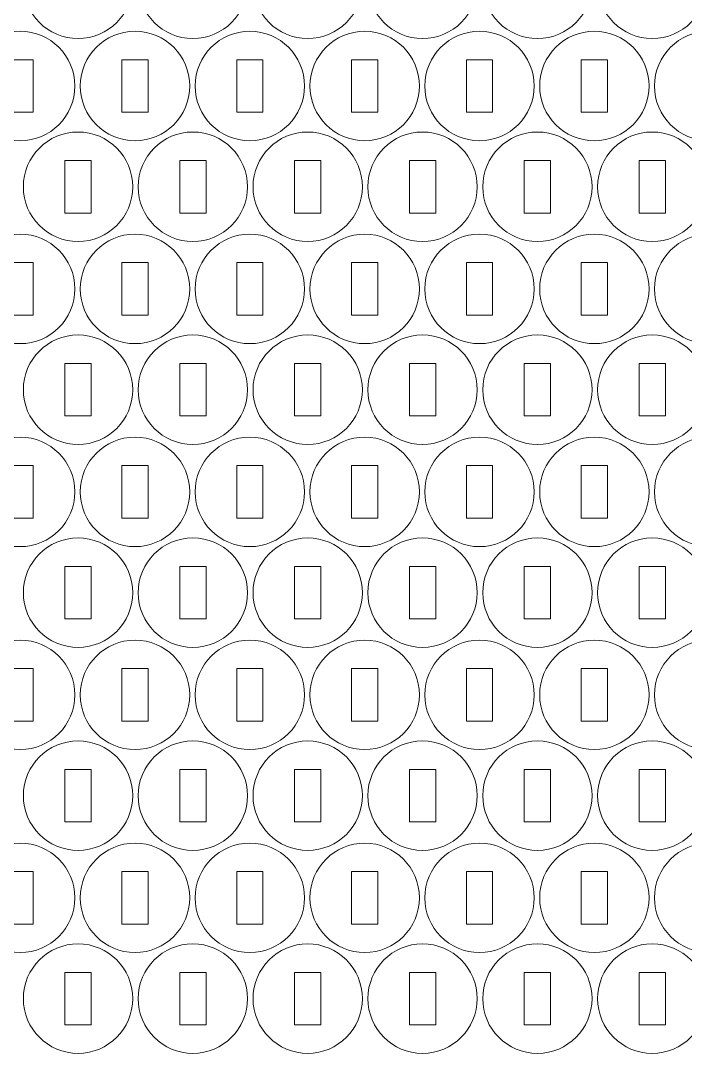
# Model space of a CAD drawing. Header units: millimetres. Extents: x -587 to 587, y -183 to 183.
# Drawn here: x 232.6 to 308.5, y -50.1 to 67.8 of the extents above; entities that cross this region are included whole.
import ezdxf

# ---------------------------------------------------------------- set-up
doc = ezdxf.new("R2010")
doc.units = ezdxf.units.MM
doc.header["$MEASUREMENT"] = 0
doc.layers.add('Camada 1', color=7, linetype='Continuous')

msp = doc.modelspace()

# ---------------------------------------------------------------- linework, layer by layer
at = {"layer": 'Camada 1', "lineweight": 20}
for points in [[(239.1467, 78.2852), (242.5985, 78.2852), (245.3967, 75.487), (245.3967, 72.0352), (245.3967, 72.0352), (245.3967, 68.5834), (242.5985, 65.7852), (239.1467, 65.7852), (239.1467, 65.7852), (235.6949, 65.7852), (232.8967, 68.5834), (232.8967, 72.0352), (232.8967, 72.0352), (232.8967, 75.487), (235.6949, 78.2852), (239.1467, 78.2852)], [(252.27, 78.2852), (255.7218, 78.2852), (258.52, 75.487), (258.52, 72.0352), (258.52, 72.0352), (258.52, 68.5834), (255.7218, 65.7852), (252.27, 65.7852), (252.27, 65.7852), (248.8182, 65.7852), (246.02, 68.5834), (246.02, 72.0352), (246.02, 72.0352), (246.02, 75.487), (248.8182, 78.2852), (252.27, 78.2852)], [(265.3933, 78.2852), (268.8451, 78.2852), (271.6433, 75.487), (271.6433, 72.0352), (271.6433, 72.0352), (271.6433, 68.5834), (268.8451, 65.7852), (265.3933, 65.7852), (265.3933, 65.7852), (261.9415, 65.7852), (259.1433, 68.5834), (259.1433, 72.0352), (259.1433, 72.0352), (259.1433, 75.487), (261.9415, 78.2852), (265.3933, 78.2852)], [(278.5166, 78.2852), (281.9684, 78.2852), (284.7666, 75.487), (284.7666, 72.0352), (284.7666, 72.0352), (284.7666, 68.5834), (281.9684, 65.7852), (278.5166, 65.7852), (278.5166, 65.7852), (275.0648, 65.7852), (272.2666, 68.5834), (272.2666, 72.0352), (272.2666, 72.0352), (272.2666, 75.487), (275.0648, 78.2852), (278.5166, 78.2852)], [(291.6399, 78.2852), (295.0917, 78.2852), (297.8899, 75.487), (297.8899, 72.0352), (297.8899, 72.0352), (297.8899, 68.5834), (295.0917, 65.7852), (291.6399, 65.7852), (291.6399, 65.7852), (288.1881, 65.7852), (285.3899, 68.5834), (285.3899, 72.0352), (285.3899, 72.0352), (285.3899, 75.487), (288.1881, 78.2852), (291.6399, 78.2852)], [(304.7632, 78.2852), (308.215, 78.2852), (311.0132, 75.487), (311.0132, 72.0352), (311.0132, 72.0352), (311.0132, 68.5834), (308.215, 65.7852), (304.7632, 65.7852), (304.7632, 65.7852), (301.3114, 65.7852), (298.5132, 68.5834), (298.5132, 72.0352), (298.5132, 72.0352), (298.5132, 75.487), (301.3114, 78.2852), (304.7632, 78.2852)], [(232.5321, 66.6171), (235.9839, 66.6171), (238.7821, 63.8189), (238.7821, 60.3671), (238.7821, 60.3671), (238.7821, 56.9153), (235.9839, 54.1171), (232.5321, 54.1171), (232.5321, 54.1171), (229.0803, 54.1171), (226.2821, 56.9153), (226.2821, 60.3671), (226.2821, 60.3671), (226.2821, 63.8189), (229.0803, 66.6171), (232.5321, 66.6171)], [(245.6554, 66.6171), (249.1072, 66.6171), (251.9054, 63.8189), (251.9054, 60.3671), (251.9054, 60.3671), (251.9054, 56.9153), (249.1072, 54.1171), (245.6554, 54.1171), (245.6554, 54.1171), (242.2036, 54.1171), (239.4054, 56.9153), (239.4054, 60.3671), (239.4054, 60.3671), (239.4054, 63.8189), (242.2036, 66.6171), (245.6554, 66.6171)], [(258.7787, 66.6171), (262.2305, 66.6171), (265.0287, 63.8189), (265.0287, 60.3671), (265.0287, 60.3671), (265.0287, 56.9153), (262.2305, 54.1171), (258.7787, 54.1171), (258.7787, 54.1171), (255.3269, 54.1171), (252.5287, 56.9153), (252.5287, 60.3671), (252.5287, 60.3671), (252.5287, 63.8189), (255.3269, 66.6171), (258.7787, 66.6171)], [(271.902, 66.6171), (275.3538, 66.6171), (278.152, 63.8189), (278.152, 60.3671), (278.152, 60.3671), (278.152, 56.9153), (275.3538, 54.1171), (271.902, 54.1171), (271.902, 54.1171), (268.4502, 54.1171), (265.652, 56.9153), (265.652, 60.3671), (265.652, 60.3671), (265.652, 63.8189), (268.4502, 66.6171), (271.902, 66.6171)], [(285.0253, 66.6171), (288.4771, 66.6171), (291.2753, 63.8189), (291.2753, 60.3671), (291.2753, 60.3671), (291.2753, 56.9153), (288.4771, 54.1171), (285.0253, 54.1171), (285.0253, 54.1171), (281.5735, 54.1171), (278.7753, 56.9153), (278.7753, 60.3671), (278.7753, 60.3671), (278.7753, 63.8189), (281.5735, 66.6171), (285.0253, 66.6171)], [(298.1486, 66.6171), (301.6004, 66.6171), (304.3986, 63.8189), (304.3986, 60.3671), (304.3986, 60.3671), (304.3986, 56.9153), (301.6004, 54.1171), (298.1486, 54.1171), (298.1486, 54.1171), (294.6968, 54.1171), (291.8986, 56.9153), (291.8986, 60.3671), (291.8986, 60.3671), (291.8986, 63.8189), (294.6968, 66.6171), (298.1486, 66.6171)], [(311.2719, 66.6171), (314.7237, 66.6171), (317.5219, 63.8189), (317.5219, 60.3671), (317.5219, 60.3671), (317.5219, 56.9153), (314.7237, 54.1171), (311.2719, 54.1171), (311.2719, 54.1171), (307.8201, 54.1171), (305.0219, 56.9153), (305.0219, 60.3671), (305.0219, 60.3671), (305.0219, 63.8189), (307.8201, 66.6171), (311.2719, 66.6171)], [(231.0321, 63.3671), (231.0321, 63.3671), (234.0321, 63.3671), (234.0321, 63.3671), (234.0321, 63.3671), (234.0321, 63.3671), (234.0321, 57.3671), (234.0321, 57.3671), (234.0321, 57.3671), (234.0321, 57.3671), (231.0321, 57.3671), (231.0321, 57.3671), (231.0321, 57.3671), (231.0321, 57.3671), (231.0321, 63.3671), (231.0321, 63.3671)], [(244.1554, 63.3671), (244.1554, 63.3671), (247.1554, 63.3671), (247.1554, 63.3671), (247.1554, 63.3671), (247.1554, 63.3671), (247.1554, 57.3671), (247.1554, 57.3671), (247.1554, 57.3671), (247.1554, 57.3671), (244.1554, 57.3671), (244.1554, 57.3671), (244.1554, 57.3671), (244.1554, 57.3671), (244.1554, 63.3671), (244.1554, 63.3671)], [(257.2787, 63.3671), (257.2787, 63.3671), (260.2787, 63.3671), (260.2787, 63.3671), (260.2787, 63.3671), (260.2787, 63.3671), (260.2787, 57.3671), (260.2787, 57.3671), (260.2787, 57.3671), (260.2787, 57.3671), (257.2787, 57.3671), (257.2787, 57.3671), (257.2787, 57.3671), (257.2787, 57.3671), (257.2787, 63.3671), (257.2787, 63.3671)], [(270.402, 63.3671), (270.402, 63.3671), (273.402, 63.3671), (273.402, 63.3671), (273.402, 63.3671), (273.402, 63.3671), (273.402, 57.3671), (273.402, 57.3671), (273.402, 57.3671), (273.402, 57.3671), (270.402, 57.3671), (270.402, 57.3671), (270.402, 57.3671), (270.402, 57.3671), (270.402, 63.3671), (270.402, 63.3671)], [(283.5253, 63.3671), (283.5253, 63.3671), (286.5253, 63.3671), (286.5253, 63.3671), (286.5253, 63.3671), (286.5253, 63.3671), (286.5253, 57.3671), (286.5253, 57.3671), (286.5253, 57.3671), (286.5253, 57.3671), (283.5253, 57.3671), (283.5253, 57.3671), (283.5253, 57.3671), (283.5253, 57.3671), (283.5253, 63.3671), (283.5253, 63.3671)], [(296.6486, 63.3671), (296.6486, 63.3671), (299.6486, 63.3671), (299.6486, 63.3671), (299.6486, 63.3671), (299.6486, 63.3671), (299.6486, 57.3671), (299.6486, 57.3671), (299.6486, 57.3671), (299.6486, 57.3671), (296.6486, 57.3671), (296.6486, 57.3671), (296.6486, 57.3671), (296.6486, 57.3671), (296.6486, 63.3671), (296.6486, 63.3671)], [(239.1467, 55.1076), (242.5985, 55.1076), (245.3967, 52.3094), (245.3967, 48.8576), (245.3967, 48.8576), (245.3967, 45.4058), (242.5985, 42.6076), (239.1467, 42.6076), (239.1467, 42.6076), (235.6949, 42.6076), (232.8967, 45.4058), (232.8967, 48.8576), (232.8967, 48.8576), (232.8967, 52.3094), (235.6949, 55.1076), (239.1467, 55.1076)], [(252.27, 55.1076), (255.7218, 55.1076), (258.52, 52.3094), (258.52, 48.8576), (258.52, 48.8576), (258.52, 45.4058), (255.7218, 42.6076), (252.27, 42.6076), (252.27, 42.6076), (248.8182, 42.6076), (246.02, 45.4058), (246.02, 48.8576), (246.02, 48.8576), (246.02, 52.3094), (248.8182, 55.1076), (252.27, 55.1076)], [(265.3933, 55.1076), (268.8451, 55.1076), (271.6433, 52.3094), (271.6433, 48.8576), (271.6433, 48.8576), (271.6433, 45.4058), (268.8451, 42.6076), (265.3933, 42.6076), (265.3933, 42.6076), (261.9415, 42.6076), (259.1433, 45.4058), (259.1433, 48.8576), (259.1433, 48.8576), (259.1433, 52.3094), (261.9415, 55.1076), (265.3933, 55.1076)], [(278.5166, 55.1076), (281.9684, 55.1076), (284.7666, 52.3094), (284.7666, 48.8576), (284.7666, 48.8576), (284.7666, 45.4058), (281.9684, 42.6076), (278.5166, 42.6076), (278.5166, 42.6076), (275.0648, 42.6076), (272.2666, 45.4058), (272.2666, 48.8576), (272.2666, 48.8576), (272.2666, 52.3094), (275.0648, 55.1076), (278.5166, 55.1076)], [(291.6399, 55.1076), (295.0917, 55.1076), (297.8899, 52.3094), (297.8899, 48.8576), (297.8899, 48.8576), (297.8899, 45.4058), (295.0917, 42.6076), (291.6399, 42.6076), (291.6399, 42.6076), (288.1881, 42.6076), (285.3899, 45.4058), (285.3899, 48.8576), (285.3899, 48.8576), (285.3899, 52.3094), (288.1881, 55.1076), (291.6399, 55.1076)], [(304.7632, 55.1076), (308.215, 55.1076), (311.0132, 52.3094), (311.0132, 48.8576), (311.0132, 48.8576), (311.0132, 45.4058), (308.215, 42.6076), (304.7632, 42.6076), (304.7632, 42.6076), (301.3114, 42.6076), (298.5132, 45.4058), (298.5132, 48.8576), (298.5132, 48.8576), (298.5132, 52.3094), (301.3114, 55.1076), (304.7632, 55.1076)], [(237.6467, 51.8576), (237.6467, 51.8576), (240.6467, 51.8576), (240.6467, 51.8576), (240.6467, 51.8576), (240.6467, 51.8576), (240.6467, 45.8576), (240.6467, 45.8576), (240.6467, 45.8576), (240.6467, 45.8576), (237.6467, 45.8576), (237.6467, 45.8576), (237.6467, 45.8576), (237.6467, 45.8576), (237.6467, 51.8576), (237.6467, 51.8576)], [(250.77, 51.8576), (250.77, 51.8576), (253.77, 51.8576), (253.77, 51.8576), (253.77, 51.8576), (253.77, 51.8576), (253.77, 45.8576), (253.77, 45.8576), (253.77, 45.8576), (253.77, 45.8576), (250.77, 45.8576), (250.77, 45.8576), (250.77, 45.8576), (250.77, 45.8576), (250.77, 51.8576), (250.77, 51.8576)], [(263.8933, 51.8576), (263.8933, 51.8576), (266.8933, 51.8576), (266.8933, 51.8576), (266.8933, 51.8576), (266.8933, 51.8576), (266.8933, 45.8576), (266.8933, 45.8576), (266.8933, 45.8576), (266.8933, 45.8576), (263.8933, 45.8576), (263.8933, 45.8576), (263.8933, 45.8576), (263.8933, 45.8576), (263.8933, 51.8576), (263.8933, 51.8576)], [(277.0166, 51.8576), (277.0166, 51.8576), (280.0166, 51.8576), (280.0166, 51.8576), (280.0166, 51.8576), (280.0166, 51.8576), (280.0166, 45.8576), (280.0166, 45.8576), (280.0166, 45.8576), (280.0166, 45.8576), (277.0166, 45.8576), (277.0166, 45.8576), (277.0166, 45.8576), (277.0166, 45.8576), (277.0166, 51.8576), (277.0166, 51.8576)], [(290.1399, 51.8576), (290.1399, 51.8576), (293.1399, 51.8576), (293.1399, 51.8576), (293.1399, 51.8576), (293.1399, 51.8576), (293.1399, 45.8576), (293.1399, 45.8576), (293.1399, 45.8576), (293.1399, 45.8576), (290.1399, 45.8576), (290.1399, 45.8576), (290.1399, 45.8576), (290.1399, 45.8576), (290.1399, 51.8576), (290.1399, 51.8576)], [(303.2632, 51.8576), (303.2632, 51.8576), (306.2632, 51.8576), (306.2632, 51.8576), (306.2632, 51.8576), (306.2632, 51.8576), (306.2632, 45.8576), (306.2632, 45.8576), (306.2632, 45.8576), (306.2632, 45.8576), (303.2632, 45.8576), (303.2632, 45.8576), (303.2632, 45.8576), (303.2632, 45.8576), (303.2632, 51.8576), (303.2632, 51.8576)], [(232.5321, 43.4395), (235.9839, 43.4395), (238.7821, 40.6413), (238.7821, 37.1895), (238.7821, 37.1895), (238.7821, 33.7377), (235.9839, 30.9395), (232.5321, 30.9395), (232.5321, 30.9395), (229.0803, 30.9395), (226.2821, 33.7377), (226.2821, 37.1895), (226.2821, 37.1895), (226.2821, 40.6413), (229.0803, 43.4395), (232.5321, 43.4395)], [(245.6554, 43.4395), (249.1072, 43.4395), (251.9054, 40.6413), (251.9054, 37.1895), (251.9054, 37.1895), (251.9054, 33.7377), (249.1072, 30.9395), (245.6554, 30.9395), (245.6554, 30.9395), (242.2036, 30.9395), (239.4054, 33.7377), (239.4054, 37.1895), (239.4054, 37.1895), (239.4054, 40.6413), (242.2036, 43.4395), (245.6554, 43.4395)], [(258.7787, 43.4395), (262.2305, 43.4395), (265.0287, 40.6413), (265.0287, 37.1895), (265.0287, 37.1895), (265.0287, 33.7377), (262.2305, 30.9395), (258.7787, 30.9395), (258.7787, 30.9395), (255.3269, 30.9395), (252.5287, 33.7377), (252.5287, 37.1895), (252.5287, 37.1895), (252.5287, 40.6413), (255.3269, 43.4395), (258.7787, 43.4395)], [(271.902, 43.4395), (275.3538, 43.4395), (278.152, 40.6413), (278.152, 37.1895), (278.152, 37.1895), (278.152, 33.7377), (275.3538, 30.9395), (271.902, 30.9395), (271.902, 30.9395), (268.4502, 30.9395), (265.652, 33.7377), (265.652, 37.1895), (265.652, 37.1895), (265.652, 40.6413), (268.4502, 43.4395), (271.902, 43.4395)], [(285.0253, 43.4395), (288.4771, 43.4395), (291.2753, 40.6413), (291.2753, 37.1895), (291.2753, 37.1895), (291.2753, 33.7377), (288.4771, 30.9395), (285.0253, 30.9395), (285.0253, 30.9395), (281.5735, 30.9395), (278.7753, 33.7377), (278.7753, 37.1895), (278.7753, 37.1895), (278.7753, 40.6413), (281.5735, 43.4395), (285.0253, 43.4395)], [(298.1486, 43.4395), (301.6004, 43.4395), (304.3986, 40.6413), (304.3986, 37.1895), (304.3986, 37.1895), (304.3986, 33.7377), (301.6004, 30.9395), (298.1486, 30.9395), (298.1486, 30.9395), (294.6968, 30.9395), (291.8986, 33.7377), (291.8986, 37.1895), (291.8986, 37.1895), (291.8986, 40.6413), (294.6968, 43.4395), (298.1486, 43.4395)], [(311.2719, 43.4395), (314.7237, 43.4395), (317.5219, 40.6413), (317.5219, 37.1895), (317.5219, 37.1895), (317.5219, 33.7377), (314.7237, 30.9395), (311.2719, 30.9395), (311.2719, 30.9395), (307.8201, 30.9395), (305.0219, 33.7377), (305.0219, 37.1895), (305.0219, 37.1895), (305.0219, 40.6413), (307.8201, 43.4395), (311.2719, 43.4395)], [(231.0321, 40.1895), (231.0321, 40.1895), (234.0321, 40.1895), (234.0321, 40.1895), (234.0321, 40.1895), (234.0321, 40.1895), (234.0321, 34.1895), (234.0321, 34.1895), (234.0321, 34.1895), (234.0321, 34.1895), (231.0321, 34.1895), (231.0321, 34.1895), (231.0321, 34.1895), (231.0321, 34.1895), (231.0321, 40.1895), (231.0321, 40.1895)], [(244.1554, 40.1895), (244.1554, 40.1895), (247.1554, 40.1895), (247.1554, 40.1895), (247.1554, 40.1895), (247.1554, 40.1895), (247.1554, 34.1895), (247.1554, 34.1895), (247.1554, 34.1895), (247.1554, 34.1895), (244.1554, 34.1895), (244.1554, 34.1895), (244.1554, 34.1895), (244.1554, 34.1895), (244.1554, 40.1895), (244.1554, 40.1895)], [(257.2787, 40.1895), (257.2787, 40.1895), (260.2787, 40.1895), (260.2787, 40.1895), (260.2787, 40.1895), (260.2787, 40.1895), (260.2787, 34.1895), (260.2787, 34.1895), (260.2787, 34.1895), (260.2787, 34.1895), (257.2787, 34.1895), (257.2787, 34.1895), (257.2787, 34.1895), (257.2787, 34.1895), (257.2787, 40.1895), (257.2787, 40.1895)], [(270.402, 40.1895), (270.402, 40.1895), (273.402, 40.1895), (273.402, 40.1895), (273.402, 40.1895), (273.402, 40.1895), (273.402, 34.1895), (273.402, 34.1895), (273.402, 34.1895), (273.402, 34.1895), (270.402, 34.1895), (270.402, 34.1895), (270.402, 34.1895), (270.402, 34.1895), (270.402, 40.1895), (270.402, 40.1895)], [(283.5253, 40.1895), (283.5253, 40.1895), (286.5253, 40.1895), (286.5253, 40.1895), (286.5253, 40.1895), (286.5253, 40.1895), (286.5253, 34.1895), (286.5253, 34.1895), (286.5253, 34.1895), (286.5253, 34.1895), (283.5253, 34.1895), (283.5253, 34.1895), (283.5253, 34.1895), (283.5253, 34.1895), (283.5253, 40.1895), (283.5253, 40.1895)], [(296.6486, 40.1895), (296.6486, 40.1895), (299.6486, 40.1895), (299.6486, 40.1895), (299.6486, 40.1895), (299.6486, 40.1895), (299.6486, 34.1895), (299.6486, 34.1895), (299.6486, 34.1895), (299.6486, 34.1895), (296.6486, 34.1895), (296.6486, 34.1895), (296.6486, 34.1895), (296.6486, 34.1895), (296.6486, 40.1895), (296.6486, 40.1895)], [(239.1467, 31.93), (242.5985, 31.93), (245.3967, 29.1318), (245.3967, 25.68), (245.3967, 25.68), (245.3967, 22.2282), (242.5985, 19.43), (239.1467, 19.43), (239.1467, 19.43), (235.6949, 19.43), (232.8967, 22.2282), (232.8967, 25.68), (232.8967, 25.68), (232.8967, 29.1318), (235.6949, 31.93), (239.1467, 31.93)], [(252.27, 31.93), (255.7218, 31.93), (258.52, 29.1318), (258.52, 25.68), (258.52, 25.68), (258.52, 22.2282), (255.7218, 19.43), (252.27, 19.43), (252.27, 19.43), (248.8182, 19.43), (246.02, 22.2282), (246.02, 25.68), (246.02, 25.68), (246.02, 29.1318), (248.8182, 31.93), (252.27, 31.93)], [(265.3933, 31.93), (268.8451, 31.93), (271.6433, 29.1318), (271.6433, 25.68), (271.6433, 25.68), (271.6433, 22.2282), (268.8451, 19.43), (265.3933, 19.43), (265.3933, 19.43), (261.9415, 19.43), (259.1433, 22.2282), (259.1433, 25.68), (259.1433, 25.68), (259.1433, 29.1318), (261.9415, 31.93), (265.3933, 31.93)], [(278.5166, 31.93), (281.9684, 31.93), (284.7666, 29.1318), (284.7666, 25.68), (284.7666, 25.68), (284.7666, 22.2282), (281.9684, 19.43), (278.5166, 19.43), (278.5166, 19.43), (275.0648, 19.43), (272.2666, 22.2282), (272.2666, 25.68), (272.2666, 25.68), (272.2666, 29.1318), (275.0648, 31.93), (278.5166, 31.93)], [(291.6399, 31.93), (295.0917, 31.93), (297.8899, 29.1318), (297.8899, 25.68), (297.8899, 25.68), (297.8899, 22.2282), (295.0917, 19.43), (291.6399, 19.43), (291.6399, 19.43), (288.1881, 19.43), (285.3899, 22.2282), (285.3899, 25.68), (285.3899, 25.68), (285.3899, 29.1318), (288.1881, 31.93), (291.6399, 31.93)], [(304.7632, 31.93), (308.215, 31.93), (311.0132, 29.1318), (311.0132, 25.68), (311.0132, 25.68), (311.0132, 22.2282), (308.215, 19.43), (304.7632, 19.43), (304.7632, 19.43), (301.3114, 19.43), (298.5132, 22.2282), (298.5132, 25.68), (298.5132, 25.68), (298.5132, 29.1318), (301.3114, 31.93), (304.7632, 31.93)], [(237.6467, 28.68), (237.6467, 28.68), (240.6467, 28.68), (240.6467, 28.68), (240.6467, 28.68), (240.6467, 28.68), (240.6467, 22.68), (240.6467, 22.68), (240.6467, 22.68), (240.6467, 22.68), (237.6467, 22.68), (237.6467, 22.68), (237.6467, 22.68), (237.6467, 22.68), (237.6467, 28.68), (237.6467, 28.68)], [(250.77, 28.68), (250.77, 28.68), (253.77, 28.68), (253.77, 28.68), (253.77, 28.68), (253.77, 28.68), (253.77, 22.68), (253.77, 22.68), (253.77, 22.68), (253.77, 22.68), (250.77, 22.68), (250.77, 22.68), (250.77, 22.68), (250.77, 22.68), (250.77, 28.68), (250.77, 28.68)], [(263.8933, 28.68), (263.8933, 28.68), (266.8933, 28.68), (266.8933, 28.68), (266.8933, 28.68), (266.8933, 28.68), (266.8933, 22.68), (266.8933, 22.68), (266.8933, 22.68), (266.8933, 22.68), (263.8933, 22.68), (263.8933, 22.68), (263.8933, 22.68), (263.8933, 22.68), (263.8933, 28.68), (263.8933, 28.68)], [(277.0166, 28.68), (277.0166, 28.68), (280.0166, 28.68), (280.0166, 28.68), (280.0166, 28.68), (280.0166, 28.68), (280.0166, 22.68), (280.0166, 22.68), (280.0166, 22.68), (280.0166, 22.68), (277.0166, 22.68), (277.0166, 22.68), (277.0166, 22.68), (277.0166, 22.68), (277.0166, 28.68), (277.0166, 28.68)], [(290.1399, 28.68), (290.1399, 28.68), (293.1399, 28.68), (293.1399, 28.68), (293.1399, 28.68), (293.1399, 28.68), (293.1399, 22.68), (293.1399, 22.68), (293.1399, 22.68), (293.1399, 22.68), (290.1399, 22.68), (290.1399, 22.68), (290.1399, 22.68), (290.1399, 22.68), (290.1399, 28.68), (290.1399, 28.68)], [(303.2632, 28.68), (303.2632, 28.68), (306.2632, 28.68), (306.2632, 28.68), (306.2632, 28.68), (306.2632, 28.68), (306.2632, 22.68), (306.2632, 22.68), (306.2632, 22.68), (306.2632, 22.68), (303.2632, 22.68), (303.2632, 22.68), (303.2632, 22.68), (303.2632, 22.68), (303.2632, 28.68), (303.2632, 28.68)], [(232.5321, 20.2619), (235.9839, 20.2619), (238.7821, 17.4637), (238.7821, 14.0119), (238.7821, 14.0119), (238.7821, 10.5601), (235.9839, 7.7619), (232.5321, 7.7619), (232.5321, 7.7619), (229.0803, 7.7619), (226.2821, 10.5601), (226.2821, 14.0119), (226.2821, 14.0119), (226.2821, 17.4637), (229.0803, 20.2619), (232.5321, 20.2619)], [(245.6554, 20.2619), (249.1072, 20.2619), (251.9054, 17.4637), (251.9054, 14.0119), (251.9054, 14.0119), (251.9054, 10.5601), (249.1072, 7.7619), (245.6554, 7.7619), (245.6554, 7.7619), (242.2036, 7.7619), (239.4054, 10.5601), (239.4054, 14.0119), (239.4054, 14.0119), (239.4054, 17.4637), (242.2036, 20.2619), (245.6554, 20.2619)], [(258.7787, 20.2619), (262.2305, 20.2619), (265.0287, 17.4637), (265.0287, 14.0119), (265.0287, 14.0119), (265.0287, 10.5601), (262.2305, 7.7619), (258.7787, 7.7619), (258.7787, 7.7619), (255.3269, 7.7619), (252.5287, 10.5601), (252.5287, 14.0119), (252.5287, 14.0119), (252.5287, 17.4637), (255.3269, 20.2619), (258.7787, 20.2619)], [(271.902, 20.2619), (275.3538, 20.2619), (278.152, 17.4637), (278.152, 14.0119), (278.152, 14.0119), (278.152, 10.5601), (275.3538, 7.7619), (271.902, 7.7619), (271.902, 7.7619), (268.4502, 7.7619), (265.652, 10.5601), (265.652, 14.0119), (265.652, 14.0119), (265.652, 17.4637), (268.4502, 20.2619), (271.902, 20.2619)], [(285.0253, 20.2619), (288.4771, 20.2619), (291.2753, 17.4637), (291.2753, 14.0119), (291.2753, 14.0119), (291.2753, 10.5601), (288.4771, 7.7619), (285.0253, 7.7619), (285.0253, 7.7619), (281.5735, 7.7619), (278.7753, 10.5601), (278.7753, 14.0119), (278.7753, 14.0119), (278.7753, 17.4637), (281.5735, 20.2619), (285.0253, 20.2619)], [(298.1486, 20.2619), (301.6004, 20.2619), (304.3986, 17.4637), (304.3986, 14.0119), (304.3986, 14.0119), (304.3986, 10.5601), (301.6004, 7.7619), (298.1486, 7.7619), (298.1486, 7.7619), (294.6968, 7.7619), (291.8986, 10.5601), (291.8986, 14.0119), (291.8986, 14.0119), (291.8986, 17.4637), (294.6968, 20.2619), (298.1486, 20.2619)], [(311.2719, 20.2619), (314.7237, 20.2619), (317.5219, 17.4637), (317.5219, 14.0119), (317.5219, 14.0119), (317.5219, 10.5601), (314.7237, 7.7619), (311.2719, 7.7619), (311.2719, 7.7619), (307.8201, 7.7619), (305.0219, 10.5601), (305.0219, 14.0119), (305.0219, 14.0119), (305.0219, 17.4637), (307.8201, 20.2619), (311.2719, 20.2619)], [(231.0321, 17.0119), (231.0321, 17.0119), (234.0321, 17.0119), (234.0321, 17.0119), (234.0321, 17.0119), (234.0321, 17.0119), (234.0321, 11.0119), (234.0321, 11.0119), (234.0321, 11.0119), (234.0321, 11.0119), (231.0321, 11.0119), (231.0321, 11.0119), (231.0321, 11.0119), (231.0321, 11.0119), (231.0321, 17.0119), (231.0321, 17.0119)], [(244.1554, 17.0119), (244.1554, 17.0119), (247.1554, 17.0119), (247.1554, 17.0119), (247.1554, 17.0119), (247.1554, 17.0119), (247.1554, 11.0119), (247.1554, 11.0119), (247.1554, 11.0119), (247.1554, 11.0119), (244.1554, 11.0119), (244.1554, 11.0119), (244.1554, 11.0119), (244.1554, 11.0119), (244.1554, 17.0119), (244.1554, 17.0119)], [(257.2787, 17.0119), (257.2787, 17.0119), (260.2787, 17.0119), (260.2787, 17.0119), (260.2787, 17.0119), (260.2787, 17.0119), (260.2787, 11.0119), (260.2787, 11.0119), (260.2787, 11.0119), (260.2787, 11.0119), (257.2787, 11.0119), (257.2787, 11.0119), (257.2787, 11.0119), (257.2787, 11.0119), (257.2787, 17.0119), (257.2787, 17.0119)], [(270.402, 17.0119), (270.402, 17.0119), (273.402, 17.0119), (273.402, 17.0119), (273.402, 17.0119), (273.402, 17.0119), (273.402, 11.0119), (273.402, 11.0119), (273.402, 11.0119), (273.402, 11.0119), (270.402, 11.0119), (270.402, 11.0119), (270.402, 11.0119), (270.402, 11.0119), (270.402, 17.0119), (270.402, 17.0119)], [(283.5253, 17.0119), (283.5253, 17.0119), (286.5253, 17.0119), (286.5253, 17.0119), (286.5253, 17.0119), (286.5253, 17.0119), (286.5253, 11.0119), (286.5253, 11.0119), (286.5253, 11.0119), (286.5253, 11.0119), (283.5253, 11.0119), (283.5253, 11.0119), (283.5253, 11.0119), (283.5253, 11.0119), (283.5253, 17.0119), (283.5253, 17.0119)], [(296.6486, 17.0119), (296.6486, 17.0119), (299.6486, 17.0119), (299.6486, 17.0119), (299.6486, 17.0119), (299.6486, 17.0119), (299.6486, 11.0119), (299.6486, 11.0119), (299.6486, 11.0119), (299.6486, 11.0119), (296.6486, 11.0119), (296.6486, 11.0119), (296.6486, 11.0119), (296.6486, 11.0119), (296.6486, 17.0119), (296.6486, 17.0119)], [(239.1467, 8.7524), (242.5985, 8.7524), (245.3967, 5.9542), (245.3967, 2.5024), (245.3967, 2.5024), (245.3967, -0.9494), (242.5985, -3.7476), (239.1467, -3.7476), (239.1467, -3.7476), (235.6949, -3.7476), (232.8967, -0.9494), (232.8967, 2.5024), (232.8967, 2.5024), (232.8967, 5.9542), (235.6949, 8.7524), (239.1467, 8.7524)], [(252.27, 8.7524), (255.7218, 8.7524), (258.52, 5.9542), (258.52, 2.5024), (258.52, 2.5024), (258.52, -0.9494), (255.7218, -3.7476), (252.27, -3.7476), (252.27, -3.7476), (248.8182, -3.7476), (246.02, -0.9494), (246.02, 2.5024), (246.02, 2.5024), (246.02, 5.9542), (248.8182, 8.7524), (252.27, 8.7524)], [(265.3933, 8.7524), (268.8451, 8.7524), (271.6433, 5.9542), (271.6433, 2.5024), (271.6433, 2.5024), (271.6433, -0.9494), (268.8451, -3.7476), (265.3933, -3.7476), (265.3933, -3.7476), (261.9415, -3.7476), (259.1433, -0.9494), (259.1433, 2.5024), (259.1433, 2.5024), (259.1433, 5.9542), (261.9415, 8.7524), (265.3933, 8.7524)], [(278.5166, 8.7524), (281.9684, 8.7524), (284.7666, 5.9542), (284.7666, 2.5024), (284.7666, 2.5024), (284.7666, -0.9494), (281.9684, -3.7476), (278.5166, -3.7476), (278.5166, -3.7476), (275.0648, -3.7476), (272.2666, -0.9494), (272.2666, 2.5024), (272.2666, 2.5024), (272.2666, 5.9542), (275.0648, 8.7524), (278.5166, 8.7524)], [(291.6399, 8.7524), (295.0917, 8.7524), (297.8899, 5.9542), (297.8899, 2.5024), (297.8899, 2.5024), (297.8899, -0.9494), (295.0917, -3.7476), (291.6399, -3.7476), (291.6399, -3.7476), (288.1881, -3.7476), (285.3899, -0.9494), (285.3899, 2.5024), (285.3899, 2.5024), (285.3899, 5.9542), (288.1881, 8.7524), (291.6399, 8.7524)], [(304.7632, 8.7524), (308.215, 8.7524), (311.0132, 5.9542), (311.0132, 2.5024), (311.0132, 2.5024), (311.0132, -0.9494), (308.215, -3.7476), (304.7632, -3.7476), (304.7632, -3.7476), (301.3114, -3.7476), (298.5132, -0.9494), (298.5132, 2.5024), (298.5132, 2.5024), (298.5132, 5.9542), (301.3114, 8.7524), (304.7632, 8.7524)], [(237.6467, 5.5024), (237.6467, 5.5024), (240.6467, 5.5024), (240.6467, 5.5024), (240.6467, 5.5024), (240.6467, 5.5024), (240.6467, -0.4976), (240.6467, -0.4976), (240.6467, -0.4976), (240.6467, -0.4976), (237.6467, -0.4976), (237.6467, -0.4976), (237.6467, -0.4976), (237.6467, -0.4976), (237.6467, 5.5024), (237.6467, 5.5024)], [(250.77, 5.5024), (250.77, 5.5024), (253.77, 5.5024), (253.77, 5.5024), (253.77, 5.5024), (253.77, 5.5024), (253.77, -0.4976), (253.77, -0.4976), (253.77, -0.4976), (253.77, -0.4976), (250.77, -0.4976), (250.77, -0.4976), (250.77, -0.4976), (250.77, -0.4976), (250.77, 5.5024), (250.77, 5.5024)], [(263.8933, 5.5024), (263.8933, 5.5024), (266.8933, 5.5024), (266.8933, 5.5024), (266.8933, 5.5024), (266.8933, 5.5024), (266.8933, -0.4976), (266.8933, -0.4976), (266.8933, -0.4976), (266.8933, -0.4976), (263.8933, -0.4976), (263.8933, -0.4976), (263.8933, -0.4976), (263.8933, -0.4976), (263.8933, 5.5024), (263.8933, 5.5024)], [(277.0166, 5.5024), (277.0166, 5.5024), (280.0166, 5.5024), (280.0166, 5.5024), (280.0166, 5.5024), (280.0166, 5.5024), (280.0166, -0.4976), (280.0166, -0.4976), (280.0166, -0.4976), (280.0166, -0.4976), (277.0166, -0.4976), (277.0166, -0.4976), (277.0166, -0.4976), (277.0166, -0.4976), (277.0166, 5.5024), (277.0166, 5.5024)], [(290.1399, 5.5024), (290.1399, 5.5024), (293.1399, 5.5024), (293.1399, 5.5024), (293.1399, 5.5024), (293.1399, 5.5024), (293.1399, -0.4976), (293.1399, -0.4976), (293.1399, -0.4976), (293.1399, -0.4976), (290.1399, -0.4976), (290.1399, -0.4976), (290.1399, -0.4976), (290.1399, -0.4976), (290.1399, 5.5024), (290.1399, 5.5024)], [(303.2632, 5.5024), (303.2632, 5.5024), (306.2632, 5.5024), (306.2632, 5.5024), (306.2632, 5.5024), (306.2632, 5.5024), (306.2632, -0.4976), (306.2632, -0.4976), (306.2632, -0.4976), (306.2632, -0.4976), (303.2632, -0.4976), (303.2632, -0.4976), (303.2632, -0.4976), (303.2632, -0.4976), (303.2632, 5.5024), (303.2632, 5.5024)], [(232.5321, -2.9157), (235.9839, -2.9157), (238.7821, -5.7139), (238.7821, -9.1657), (238.7821, -9.1657), (238.7821, -12.6175), (235.9839, -15.4157), (232.5321, -15.4157), (232.5321, -15.4157), (229.0803, -15.4157), (226.2821, -12.6175), (226.2821, -9.1657), (226.2821, -9.1657), (226.2821, -5.7139), (229.0803, -2.9157), (232.5321, -2.9157)], [(245.6554, -2.9157), (249.1072, -2.9157), (251.9054, -5.7139), (251.9054, -9.1657), (251.9054, -9.1657), (251.9054, -12.6175), (249.1072, -15.4157), (245.6554, -15.4157), (245.6554, -15.4157), (242.2036, -15.4157), (239.4054, -12.6175), (239.4054, -9.1657), (239.4054, -9.1657), (239.4054, -5.7139), (242.2036, -2.9157), (245.6554, -2.9157)], [(258.7787, -2.9157), (262.2305, -2.9157), (265.0287, -5.7139), (265.0287, -9.1657), (265.0287, -9.1657), (265.0287, -12.6175), (262.2305, -15.4157), (258.7787, -15.4157), (258.7787, -15.4157), (255.3269, -15.4157), (252.5287, -12.6175), (252.5287, -9.1657), (252.5287, -9.1657), (252.5287, -5.7139), (255.3269, -2.9157), (258.7787, -2.9157)], [(271.902, -2.9157), (275.3538, -2.9157), (278.152, -5.7139), (278.152, -9.1657), (278.152, -9.1657), (278.152, -12.6175), (275.3538, -15.4157), (271.902, -15.4157), (271.902, -15.4157), (268.4502, -15.4157), (265.652, -12.6175), (265.652, -9.1657), (265.652, -9.1657), (265.652, -5.7139), (268.4502, -2.9157), (271.902, -2.9157)], [(285.0253, -2.9157), (288.4771, -2.9157), (291.2753, -5.7139), (291.2753, -9.1657), (291.2753, -9.1657), (291.2753, -12.6175), (288.4771, -15.4157), (285.0253, -15.4157), (285.0253, -15.4157), (281.5735, -15.4157), (278.7753, -12.6175), (278.7753, -9.1657), (278.7753, -9.1657), (278.7753, -5.7139), (281.5735, -2.9157), (285.0253, -2.9157)], [(298.1486, -2.9157), (301.6004, -2.9157), (304.3986, -5.7139), (304.3986, -9.1657), (304.3986, -9.1657), (304.3986, -12.6175), (301.6004, -15.4157), (298.1486, -15.4157), (298.1486, -15.4157), (294.6968, -15.4157), (291.8986, -12.6175), (291.8986, -9.1657), (291.8986, -9.1657), (291.8986, -5.7139), (294.6968, -2.9157), (298.1486, -2.9157)], [(311.2719, -2.9157), (314.7237, -2.9157), (317.5219, -5.7139), (317.5219, -9.1657), (317.5219, -9.1657), (317.5219, -12.6175), (314.7237, -15.4157), (311.2719, -15.4157), (311.2719, -15.4157), (307.8201, -15.4157), (305.0219, -12.6175), (305.0219, -9.1657), (305.0219, -9.1657), (305.0219, -5.7139), (307.8201, -2.9157), (311.2719, -2.9157)], [(231.0321, -6.1657), (231.0321, -6.1657), (234.0321, -6.1657), (234.0321, -6.1657), (234.0321, -6.1657), (234.0321, -6.1657), (234.0321, -12.1657), (234.0321, -12.1657), (234.0321, -12.1657), (234.0321, -12.1657), (231.0321, -12.1657), (231.0321, -12.1657), (231.0321, -12.1657), (231.0321, -12.1657), (231.0321, -6.1657), (231.0321, -6.1657)], [(244.1554, -6.1657), (244.1554, -6.1657), (247.1554, -6.1657), (247.1554, -6.1657), (247.1554, -6.1657), (247.1554, -6.1657), (247.1554, -12.1657), (247.1554, -12.1657), (247.1554, -12.1657), (247.1554, -12.1657), (244.1554, -12.1657), (244.1554, -12.1657), (244.1554, -12.1657), (244.1554, -12.1657), (244.1554, -6.1657), (244.1554, -6.1657)], [(257.2787, -6.1657), (257.2787, -6.1657), (260.2787, -6.1657), (260.2787, -6.1657), (260.2787, -6.1657), (260.2787, -6.1657), (260.2787, -12.1657), (260.2787, -12.1657), (260.2787, -12.1657), (260.2787, -12.1657), (257.2787, -12.1657), (257.2787, -12.1657), (257.2787, -12.1657), (257.2787, -12.1657), (257.2787, -6.1657), (257.2787, -6.1657)], [(270.402, -6.1657), (270.402, -6.1657), (273.402, -6.1657), (273.402, -6.1657), (273.402, -6.1657), (273.402, -6.1657), (273.402, -12.1657), (273.402, -12.1657), (273.402, -12.1657), (273.402, -12.1657), (270.402, -12.1657), (270.402, -12.1657), (270.402, -12.1657), (270.402, -12.1657), (270.402, -6.1657), (270.402, -6.1657)], [(283.5253, -6.1657), (283.5253, -6.1657), (286.5253, -6.1657), (286.5253, -6.1657), (286.5253, -6.1657), (286.5253, -6.1657), (286.5253, -12.1657), (286.5253, -12.1657), (286.5253, -12.1657), (286.5253, -12.1657), (283.5253, -12.1657), (283.5253, -12.1657), (283.5253, -12.1657), (283.5253, -12.1657), (283.5253, -6.1657), (283.5253, -6.1657)], [(296.6486, -6.1657), (296.6486, -6.1657), (299.6486, -6.1657), (299.6486, -6.1657), (299.6486, -6.1657), (299.6486, -6.1657), (299.6486, -12.1657), (299.6486, -12.1657), (299.6486, -12.1657), (299.6486, -12.1657), (296.6486, -12.1657), (296.6486, -12.1657), (296.6486, -12.1657), (296.6486, -12.1657), (296.6486, -6.1657), (296.6486, -6.1657)], [(239.1467, -14.4252), (242.5985, -14.4252), (245.3967, -17.2234), (245.3967, -20.6752), (245.3967, -20.6752), (245.3967, -24.127), (242.5985, -26.9252), (239.1467, -26.9252), (239.1467, -26.9252), (235.6949, -26.9252), (232.8967, -24.127), (232.8967, -20.6752), (232.8967, -20.6752), (232.8967, -17.2234), (235.6949, -14.4252), (239.1467, -14.4252)], [(252.27, -14.4252), (255.7218, -14.4252), (258.52, -17.2234), (258.52, -20.6752), (258.52, -20.6752), (258.52, -24.127), (255.7218, -26.9252), (252.27, -26.9252), (252.27, -26.9252), (248.8182, -26.9252), (246.02, -24.127), (246.02, -20.6752), (246.02, -20.6752), (246.02, -17.2234), (248.8182, -14.4252), (252.27, -14.4252)], [(265.3933, -14.4252), (268.8451, -14.4252), (271.6433, -17.2234), (271.6433, -20.6752), (271.6433, -20.6752), (271.6433, -24.127), (268.8451, -26.9252), (265.3933, -26.9252), (265.3933, -26.9252), (261.9415, -26.9252), (259.1433, -24.127), (259.1433, -20.6752), (259.1433, -20.6752), (259.1433, -17.2234), (261.9415, -14.4252), (265.3933, -14.4252)], [(278.5166, -14.4252), (281.9684, -14.4252), (284.7666, -17.2234), (284.7666, -20.6752), (284.7666, -20.6752), (284.7666, -24.127), (281.9684, -26.9252), (278.5166, -26.9252), (278.5166, -26.9252), (275.0648, -26.9252), (272.2666, -24.127), (272.2666, -20.6752), (272.2666, -20.6752), (272.2666, -17.2234), (275.0648, -14.4252), (278.5166, -14.4252)], [(291.6399, -14.4252), (295.0917, -14.4252), (297.8899, -17.2234), (297.8899, -20.6752), (297.8899, -20.6752), (297.8899, -24.127), (295.0917, -26.9252), (291.6399, -26.9252), (291.6399, -26.9252), (288.1881, -26.9252), (285.3899, -24.127), (285.3899, -20.6752), (285.3899, -20.6752), (285.3899, -17.2234), (288.1881, -14.4252), (291.6399, -14.4252)], [(304.7632, -14.4252), (308.215, -14.4252), (311.0132, -17.2234), (311.0132, -20.6752), (311.0132, -20.6752), (311.0132, -24.127), (308.215, -26.9252), (304.7632, -26.9252), (304.7632, -26.9252), (301.3114, -26.9252), (298.5132, -24.127), (298.5132, -20.6752), (298.5132, -20.6752), (298.5132, -17.2234), (301.3114, -14.4252), (304.7632, -14.4252)], [(237.6467, -17.6752), (237.6467, -17.6752), (240.6467, -17.6752), (240.6467, -17.6752), (240.6467, -17.6752), (240.6467, -17.6752), (240.6467, -23.6752), (240.6467, -23.6752), (240.6467, -23.6752), (240.6467, -23.6752), (237.6467, -23.6752), (237.6467, -23.6752), (237.6467, -23.6752), (237.6467, -23.6752), (237.6467, -17.6752), (237.6467, -17.6752)], [(250.77, -17.6752), (250.77, -17.6752), (253.77, -17.6752), (253.77, -17.6752), (253.77, -17.6752), (253.77, -17.6752), (253.77, -23.6752), (253.77, -23.6752), (253.77, -23.6752), (253.77, -23.6752), (250.77, -23.6752), (250.77, -23.6752), (250.77, -23.6752), (250.77, -23.6752), (250.77, -17.6752), (250.77, -17.6752)], [(263.8933, -17.6752), (263.8933, -17.6752), (266.8933, -17.6752), (266.8933, -17.6752), (266.8933, -17.6752), (266.8933, -17.6752), (266.8933, -23.6752), (266.8933, -23.6752), (266.8933, -23.6752), (266.8933, -23.6752), (263.8933, -23.6752), (263.8933, -23.6752), (263.8933, -23.6752), (263.8933, -23.6752), (263.8933, -17.6752), (263.8933, -17.6752)], [(277.0166, -17.6752), (277.0166, -17.6752), (280.0166, -17.6752), (280.0166, -17.6752), (280.0166, -17.6752), (280.0166, -17.6752), (280.0166, -23.6752), (280.0166, -23.6752), (280.0166, -23.6752), (280.0166, -23.6752), (277.0166, -23.6752), (277.0166, -23.6752), (277.0166, -23.6752), (277.0166, -23.6752), (277.0166, -17.6752), (277.0166, -17.6752)], [(290.1399, -17.6752), (290.1399, -17.6752), (293.1399, -17.6752), (293.1399, -17.6752), (293.1399, -17.6752), (293.1399, -17.6752), (293.1399, -23.6752), (293.1399, -23.6752), (293.1399, -23.6752), (293.1399, -23.6752), (290.1399, -23.6752), (290.1399, -23.6752), (290.1399, -23.6752), (290.1399, -23.6752), (290.1399, -17.6752), (290.1399, -17.6752)], [(303.2632, -17.6752), (303.2632, -17.6752), (306.2632, -17.6752), (306.2632, -17.6752), (306.2632, -17.6752), (306.2632, -17.6752), (306.2632, -23.6752), (306.2632, -23.6752), (306.2632, -23.6752), (306.2632, -23.6752), (303.2632, -23.6752), (303.2632, -23.6752), (303.2632, -23.6752), (303.2632, -23.6752), (303.2632, -17.6752), (303.2632, -17.6752)], [(232.5321, -26.0933), (235.9839, -26.0933), (238.7821, -28.8915), (238.7821, -32.3433), (238.7821, -32.3433), (238.7821, -35.7951), (235.9839, -38.5933), (232.5321, -38.5933), (232.5321, -38.5933), (229.0803, -38.5933), (226.2821, -35.7951), (226.2821, -32.3433), (226.2821, -32.3433), (226.2821, -28.8915), (229.0803, -26.0933), (232.5321, -26.0933)], [(245.6554, -26.0933), (249.1072, -26.0933), (251.9054, -28.8915), (251.9054, -32.3433), (251.9054, -32.3433), (251.9054, -35.7951), (249.1072, -38.5933), (245.6554, -38.5933), (245.6554, -38.5933), (242.2036, -38.5933), (239.4054, -35.7951), (239.4054, -32.3433), (239.4054, -32.3433), (239.4054, -28.8915), (242.2036, -26.0933), (245.6554, -26.0933)], [(258.7787, -26.0933), (262.2305, -26.0933), (265.0287, -28.8915), (265.0287, -32.3433), (265.0287, -32.3433), (265.0287, -35.7951), (262.2305, -38.5933), (258.7787, -38.5933), (258.7787, -38.5933), (255.3269, -38.5933), (252.5287, -35.7951), (252.5287, -32.3433), (252.5287, -32.3433), (252.5287, -28.8915), (255.3269, -26.0933), (258.7787, -26.0933)], [(271.902, -26.0933), (275.3538, -26.0933), (278.152, -28.8915), (278.152, -32.3433), (278.152, -32.3433), (278.152, -35.7951), (275.3538, -38.5933), (271.902, -38.5933), (271.902, -38.5933), (268.4502, -38.5933), (265.652, -35.7951), (265.652, -32.3433), (265.652, -32.3433), (265.652, -28.8915), (268.4502, -26.0933), (271.902, -26.0933)], [(285.0253, -26.0933), (288.4771, -26.0933), (291.2753, -28.8915), (291.2753, -32.3433), (291.2753, -32.3433), (291.2753, -35.7951), (288.4771, -38.5933), (285.0253, -38.5933), (285.0253, -38.5933), (281.5735, -38.5933), (278.7753, -35.7951), (278.7753, -32.3433), (278.7753, -32.3433), (278.7753, -28.8915), (281.5735, -26.0933), (285.0253, -26.0933)], [(298.1486, -26.0933), (301.6004, -26.0933), (304.3986, -28.8915), (304.3986, -32.3433), (304.3986, -32.3433), (304.3986, -35.7951), (301.6004, -38.5933), (298.1486, -38.5933), (298.1486, -38.5933), (294.6968, -38.5933), (291.8986, -35.7951), (291.8986, -32.3433), (291.8986, -32.3433), (291.8986, -28.8915), (294.6968, -26.0933), (298.1486, -26.0933)], [(311.2719, -26.0933), (314.7237, -26.0933), (317.5219, -28.8915), (317.5219, -32.3433), (317.5219, -32.3433), (317.5219, -35.7951), (314.7237, -38.5933), (311.2719, -38.5933), (311.2719, -38.5933), (307.8201, -38.5933), (305.0219, -35.7951), (305.0219, -32.3433), (305.0219, -32.3433), (305.0219, -28.8915), (307.8201, -26.0933), (311.2719, -26.0933)], [(231.0321, -29.3433), (231.0321, -29.3433), (234.0321, -29.3433), (234.0321, -29.3433), (234.0321, -29.3433), (234.0321, -29.3433), (234.0321, -35.3433), (234.0321, -35.3433), (234.0321, -35.3433), (234.0321, -35.3433), (231.0321, -35.3433), (231.0321, -35.3433), (231.0321, -35.3433), (231.0321, -35.3433), (231.0321, -29.3433), (231.0321, -29.3433)], [(244.1554, -29.3433), (244.1554, -29.3433), (247.1554, -29.3433), (247.1554, -29.3433), (247.1554, -29.3433), (247.1554, -29.3433), (247.1554, -35.3433), (247.1554, -35.3433), (247.1554, -35.3433), (247.1554, -35.3433), (244.1554, -35.3433), (244.1554, -35.3433), (244.1554, -35.3433), (244.1554, -35.3433), (244.1554, -29.3433), (244.1554, -29.3433)], [(257.2787, -29.3433), (257.2787, -29.3433), (260.2787, -29.3433), (260.2787, -29.3433), (260.2787, -29.3433), (260.2787, -29.3433), (260.2787, -35.3433), (260.2787, -35.3433), (260.2787, -35.3433), (260.2787, -35.3433), (257.2787, -35.3433), (257.2787, -35.3433), (257.2787, -35.3433), (257.2787, -35.3433), (257.2787, -29.3433), (257.2787, -29.3433)], [(270.402, -29.3433), (270.402, -29.3433), (273.402, -29.3433), (273.402, -29.3433), (273.402, -29.3433), (273.402, -29.3433), (273.402, -35.3433), (273.402, -35.3433), (273.402, -35.3433), (273.402, -35.3433), (270.402, -35.3433), (270.402, -35.3433), (270.402, -35.3433), (270.402, -35.3433), (270.402, -29.3433), (270.402, -29.3433)], [(283.5253, -29.3433), (283.5253, -29.3433), (286.5253, -29.3433), (286.5253, -29.3433), (286.5253, -29.3433), (286.5253, -29.3433), (286.5253, -35.3433), (286.5253, -35.3433), (286.5253, -35.3433), (286.5253, -35.3433), (283.5253, -35.3433), (283.5253, -35.3433), (283.5253, -35.3433), (283.5253, -35.3433), (283.5253, -29.3433), (283.5253, -29.3433)], [(296.6486, -29.3433), (296.6486, -29.3433), (299.6486, -29.3433), (299.6486, -29.3433), (299.6486, -29.3433), (299.6486, -29.3433), (299.6486, -35.3433), (299.6486, -35.3433), (299.6486, -35.3433), (299.6486, -35.3433), (296.6486, -35.3433), (296.6486, -35.3433), (296.6486, -35.3433), (296.6486, -35.3433), (296.6486, -29.3433), (296.6486, -29.3433)], [(239.1467, -37.6028), (242.5985, -37.6028), (245.3967, -40.401), (245.3967, -43.8528), (245.3967, -43.8528), (245.3967, -47.3046), (242.5985, -50.1028), (239.1467, -50.1028), (239.1467, -50.1028), (235.6949, -50.1028), (232.8967, -47.3046), (232.8967, -43.8528), (232.8967, -43.8528), (232.8967, -40.401), (235.6949, -37.6028), (239.1467, -37.6028)], [(252.27, -37.6028), (255.7218, -37.6028), (258.52, -40.401), (258.52, -43.8528), (258.52, -43.8528), (258.52, -47.3046), (255.7218, -50.1028), (252.27, -50.1028), (252.27, -50.1028), (248.8182, -50.1028), (246.02, -47.3046), (246.02, -43.8528), (246.02, -43.8528), (246.02, -40.401), (248.8182, -37.6028), (252.27, -37.6028)], [(265.3933, -37.6028), (268.8451, -37.6028), (271.6433, -40.401), (271.6433, -43.8528), (271.6433, -43.8528), (271.6433, -47.3046), (268.8451, -50.1028), (265.3933, -50.1028), (265.3933, -50.1028), (261.9415, -50.1028), (259.1433, -47.3046), (259.1433, -43.8528), (259.1433, -43.8528), (259.1433, -40.401), (261.9415, -37.6028), (265.3933, -37.6028)], [(278.5166, -37.6028), (281.9684, -37.6028), (284.7666, -40.401), (284.7666, -43.8528), (284.7666, -43.8528), (284.7666, -47.3046), (281.9684, -50.1028), (278.5166, -50.1028), (278.5166, -50.1028), (275.0648, -50.1028), (272.2666, -47.3046), (272.2666, -43.8528), (272.2666, -43.8528), (272.2666, -40.401), (275.0648, -37.6028), (278.5166, -37.6028)], [(291.6399, -37.6028), (295.0917, -37.6028), (297.8899, -40.401), (297.8899, -43.8528), (297.8899, -43.8528), (297.8899, -47.3046), (295.0917, -50.1028), (291.6399, -50.1028), (291.6399, -50.1028), (288.1881, -50.1028), (285.3899, -47.3046), (285.3899, -43.8528), (285.3899, -43.8528), (285.3899, -40.401), (288.1881, -37.6028), (291.6399, -37.6028)], [(304.7632, -37.6028), (308.215, -37.6028), (311.0132, -40.401), (311.0132, -43.8528), (311.0132, -43.8528), (311.0132, -47.3046), (308.215, -50.1028), (304.7632, -50.1028), (304.7632, -50.1028), (301.3114, -50.1028), (298.5132, -47.3046), (298.5132, -43.8528), (298.5132, -43.8528), (298.5132, -40.401), (301.3114, -37.6028), (304.7632, -37.6028)], [(237.6467, -40.8528), (237.6467, -40.8528), (240.6467, -40.8528), (240.6467, -40.8528), (240.6467, -40.8528), (240.6467, -40.8528), (240.6467, -46.8528), (240.6467, -46.8528), (240.6467, -46.8528), (240.6467, -46.8528), (237.6467, -46.8528), (237.6467, -46.8528), (237.6467, -46.8528), (237.6467, -46.8528), (237.6467, -40.8528), (237.6467, -40.8528)], [(250.77, -40.8528), (250.77, -40.8528), (253.77, -40.8528), (253.77, -40.8528), (253.77, -40.8528), (253.77, -40.8528), (253.77, -46.8528), (253.77, -46.8528), (253.77, -46.8528), (253.77, -46.8528), (250.77, -46.8528), (250.77, -46.8528), (250.77, -46.8528), (250.77, -46.8528), (250.77, -40.8528), (250.77, -40.8528)], [(263.8933, -40.8528), (263.8933, -40.8528), (266.8933, -40.8528), (266.8933, -40.8528), (266.8933, -40.8528), (266.8933, -40.8528), (266.8933, -46.8528), (266.8933, -46.8528), (266.8933, -46.8528), (266.8933, -46.8528), (263.8933, -46.8528), (263.8933, -46.8528), (263.8933, -46.8528), (263.8933, -46.8528), (263.8933, -40.8528), (263.8933, -40.8528)], [(277.0166, -40.8528), (277.0166, -40.8528), (280.0166, -40.8528), (280.0166, -40.8528), (280.0166, -40.8528), (280.0166, -40.8528), (280.0166, -46.8528), (280.0166, -46.8528), (280.0166, -46.8528), (280.0166, -46.8528), (277.0166, -46.8528), (277.0166, -46.8528), (277.0166, -46.8528), (277.0166, -46.8528), (277.0166, -40.8528), (277.0166, -40.8528)], [(290.1399, -40.8528), (290.1399, -40.8528), (293.1399, -40.8528), (293.1399, -40.8528), (293.1399, -40.8528), (293.1399, -40.8528), (293.1399, -46.8528), (293.1399, -46.8528), (293.1399, -46.8528), (293.1399, -46.8528), (290.1399, -46.8528), (290.1399, -46.8528), (290.1399, -46.8528), (290.1399, -46.8528), (290.1399, -40.8528), (290.1399, -40.8528)], [(303.2632, -40.8528), (303.2632, -40.8528), (306.2632, -40.8528), (306.2632, -40.8528), (306.2632, -40.8528), (306.2632, -40.8528), (306.2632, -46.8528), (306.2632, -46.8528), (306.2632, -46.8528), (306.2632, -46.8528), (303.2632, -46.8528), (303.2632, -46.8528), (303.2632, -46.8528), (303.2632, -46.8528), (303.2632, -40.8528), (303.2632, -40.8528)]]:
    msp.add_open_spline(points, degree=3, knots=[0, 0, 0, 0, 0.2, 0.2, 0.2, 0.2, 0.4, 0.4, 0.4, 0.4, 0.6, 0.6, 0.6, 0.6, 1, 1, 1, 1], dxfattribs=at)

doc.saveas('drawing.dxf')
